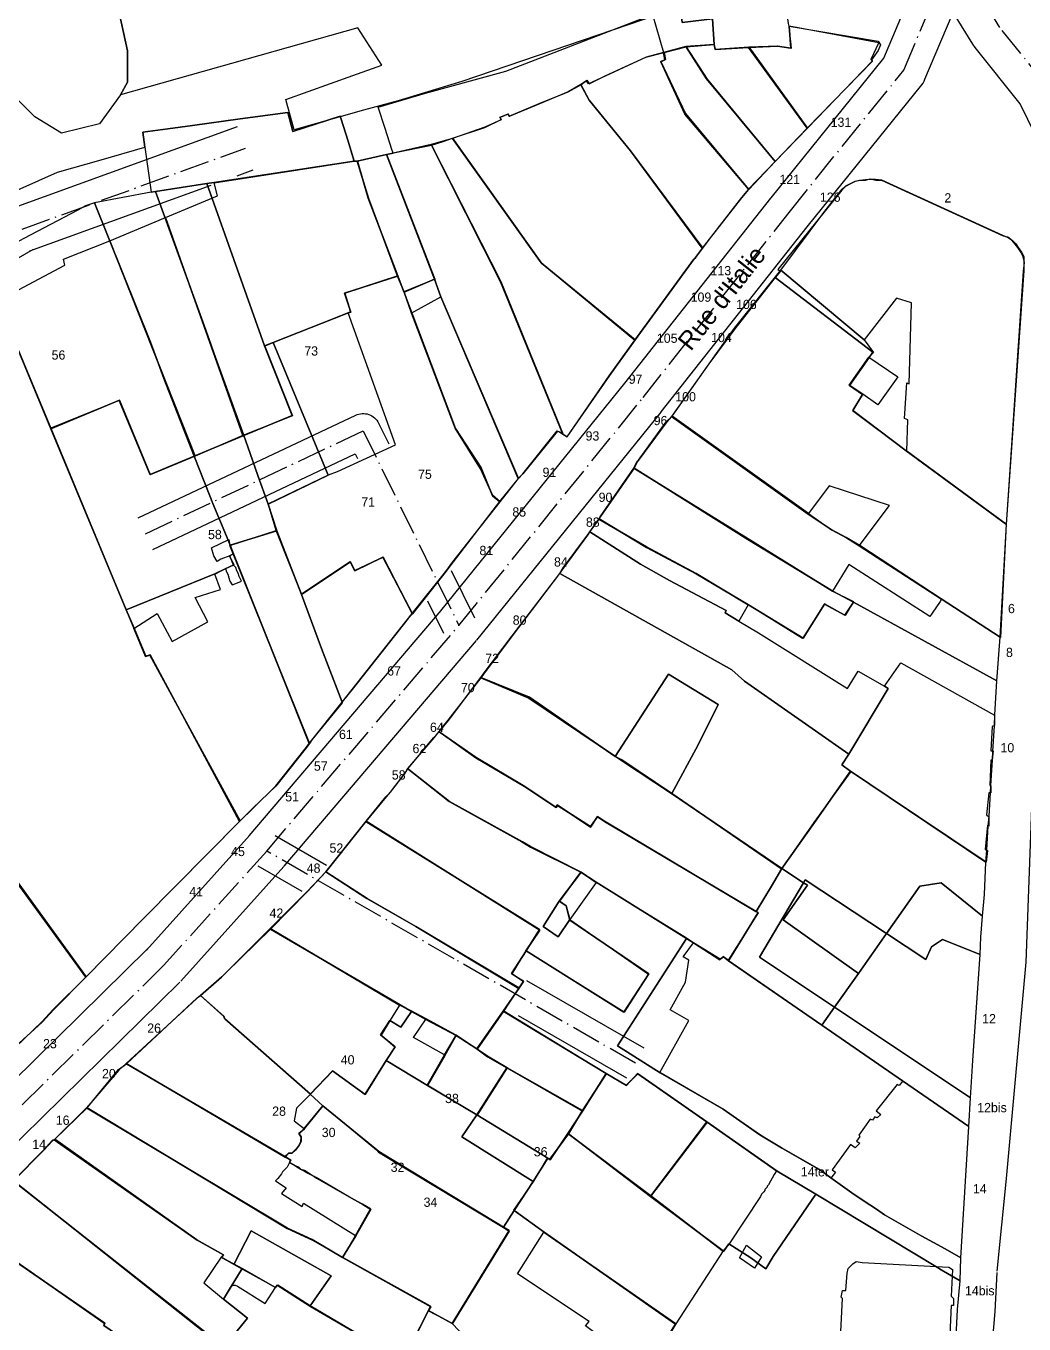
# Model space of a CAD drawing. Header units: metres. Extents: x 1927837 to 1929083, y 4266568 to 4267119.
# Drawn here: x 1928266 to 1928352.3, y 4266908.6 to 4267020.8 of the extents above; entities that cross this region are included whole.
import ezdxf
from ezdxf.enums import TextEntityAlignment as Align

# ---------------------------------------------------------------- set-up
doc = ezdxf.new("R2010")
doc.units = ezdxf.units.M
doc.linetypes.add('DASHDOT', pattern=[3.556, 2.54, -0.508, 0, -0.508])
for name, color, linetype in [('BAT_BATI', 8, 'CONTINUOUS'), ('CAD_LIMITE', 94, 'CONTINUOUS'), ('TXT_ADRESSE', 8, 'CONTINUOUS'), ('TXT_VOIE', 7, 'CONTINUOUS'), ('VOI_AXE', 1, 'DASHDOT'), ('VOI_BORDURE', 7, 'CONTINUOUS')]:
    doc.layers.add(name, color=color, linetype=linetype)

msp = doc.modelspace()

# ---------------------------------------------------------------- linework, layer by layer
at = {"layer": 'BAT_BATI'}
for points in [[(1928261.45, 4267038.16), (1928264.65, 4267039.06), (1928272.26, 4267041.25), (1928272.76, 4267038.65), (1928269.96, 4267037.55), (1928269.65, 4267035.95), (1928272.45, 4267026.74), (1928273.84, 4267022.74), (1928274.74, 4267018.63), (1928274.74, 4267015.93), (1928274.14, 4267014.83), (1928272.33, 4267012.33), (1928269.03, 4267011.53), (1928266.73, 4267012.94), (1928264.23, 4267015.44), (1928259.44, 4267034.46), (1928256.44, 4267034.16), (1928255.74, 4267037.07)], [(1928339.09, 4267017.87), (1928339.19, 4267017.77), (1928333.58, 4267011.97), (1928328.48, 4267018.98), (1928330.99, 4267019.08), (1928332.19, 4267018.88), (1928331.99, 4267020.78), (1928339.69, 4267019.47), (1928339.89, 4267019.17), (1928339.69, 4267018.67)], [(1928321.28, 4267017.89), (1928320.88, 4267017.69), (1928322.97, 4267013.18), (1928328.47, 4267006.67), (1928327.87, 4267005.97), (1928325.06, 4267002.37), (1928324.46, 4267001.57), (1928318.27, 4267009.99), (1928314.67, 4267014.39), (1928313.97, 4267015.7), (1928314.47, 4267016.1), (1928314.67, 4267015.79), (1928316.07, 4267016.49), (1928319.58, 4267018.09), (1928321.18, 4267018.49)], [(1928324.88, 4267016.19), (1928330.78, 4267009.07), (1928328.47, 4267006.67), (1928322.97, 4267013.18), (1928320.88, 4267017.69), (1928321.28, 4267017.89), (1928321.18, 4267018.49), (1928323.08, 4267018.99)], [(1928333.58, 4267011.97), (1928330.78, 4267009.07), (1928324.88, 4267016.19), (1928323.08, 4267018.99), (1928325.48, 4267019.19), (1928325.58, 4267018.79), (1928328.48, 4267018.98)], [(1928310.55, 4267000.29), (1928302.86, 4267011.1), (1928305.66, 4267012), (1928307.06, 4267012.7), (1928306.96, 4267012.9), (1928307.66, 4267013.2), (1928307.76, 4267013), (1928310.36, 4267014.1), (1928312.87, 4267015.1), (1928313.97, 4267015.7), (1928314.67, 4267014.39), (1928318.27, 4267009.99), (1928324.46, 4267001.57), (1928323.86, 4267000.77), (1928323.76, 4267000.67), (1928318.65, 4266993.67)], [(1928310.55, 4267000.29), (1928318.65, 4266993.67), (1928316.45, 4266990.57), (1928312.74, 4266985.27), (1928312.44, 4266985.47), (1928307.05, 4266998.69), (1928301.05, 4267010.5), (1928302.06, 4267010.8), (1928302.86, 4267011.1)], [(1928297.15, 4267009.71), (1928301.34, 4266998.89), (1928298.64, 4266997.8), (1928298.14, 4266999.2), (1928295.55, 4267005.91), (1928294.65, 4267009.11)], [(1928307.05, 4266998.69), (1928312.44, 4266985.47), (1928312.14, 4266985.67), (1928311.94, 4266985.77), (1928308.93, 4266982.07), (1928308.53, 4266981.67), (1928301.84, 4266997.39), (1928301.34, 4266998.89), (1928297.15, 4267009.71), (1928297.75, 4267009.81), (1928301.05, 4267010.5)], [(1928282.54, 4267006.12), (1928282.24, 4267007.22), (1928294.35, 4267009.11), (1928294.65, 4267009.11), (1928295.55, 4267005.91), (1928298.14, 4266999.2), (1928293.54, 4266997.7), (1928294.04, 4266996.1), (1928293.83, 4266996), (1928287.33, 4266993.4), (1928286.63, 4266993.1), (1928289.02, 4266987.1), (1928284.72, 4266985.4), (1928278.03, 4267004.22)], [(1928342.26, 4266986.75), (1928341.96, 4266986.85), (1928342.17, 4266989.95), (1928342.37, 4266989.85), (1928342.57, 4266996.85), (1928341.27, 4266997.26), (1928338.47, 4266993.66), (1928331.27, 4266999.67), (1928335.07, 4267004.77), (1928336.58, 4267006.67), (1928336.88, 4267006.97), (1928337.28, 4267007.17), (1928337.68, 4267007.37), (1928338.08, 4267007.47), (1928338.58, 4267007.47), (1928338.98, 4267007.57), (1928339.48, 4267007.46), (1928339.98, 4267007.46), (1928350.48, 4267002.65), (1928350.89, 4267002.55), (1928351.29, 4267002.25), (1928351.59, 4267001.95), (1928351.79, 4267001.65), (1928352.08, 4267001.25), (1928352.28, 4267000.85), (1928352.28, 4267000.35), (1928352.28, 4266999.65), (1928350.76, 4266977.73), (1928342.16, 4266984.04)], [(1928278.03, 4267004.22), (1928284.72, 4266985.4), (1928280.61, 4266983.6), (1928273.22, 4267002.22)], [(1928269.32, 4267000.12), (1928269.22, 4267000.63), (1928273.22, 4267002.22), (1928280.61, 4266983.6), (1928276.71, 4266982), (1928274.01, 4266988.41), (1928268.1, 4266986.01), (1928263.51, 4266997.03)], [(1928345.15, 4266971.23), (1928338.05, 4266975.84), (1928340.65, 4266979.34), (1928335.45, 4266981.05), (1928333.65, 4266978.65), (1928321.85, 4266987.07), (1928325.06, 4266991.57), (1928327.26, 4266994.67), (1928331.27, 4266999.67), (1928338.47, 4266993.66), (1928339.27, 4266992.55), (1928338.87, 4266992.15), (1928337.16, 4266989.75), (1928338.36, 4266988.95), (1928337.46, 4266987.55), (1928342.16, 4266984.04), (1928350.76, 4266977.73), (1928350.25, 4266967.92)], [(1928298.64, 4266997.8), (1928299.34, 4266995.99), (1928303.13, 4266985.98), (1928305.33, 4266982.58), (1928306.33, 4266980.17), (1928306.93, 4266979.67), (1928302.92, 4266974.47), (1928302.32, 4266973.67), (1928299.41, 4266969.97), (1928296.82, 4266974.88), (1928294.41, 4266973.68), (1928294.01, 4266974.48), (1928289.81, 4266971.68), (1928287.61, 4266977.19), (1928286.91, 4266979.49), (1928292.12, 4266981.99), (1928292.92, 4266982.29), (1928297.93, 4266984.59), (1928293.83, 4266996), (1928294.04, 4266996.1), (1928293.54, 4266997.7), (1928298.14, 4266999.2)], [(1928308.53, 4266981.67), (1928306.93, 4266979.67), (1928306.33, 4266980.17), (1928305.33, 4266982.58), (1928303.13, 4266985.98), (1928299.34, 4266995.99), (1928301.84, 4266997.39)], [(1928268.1, 4266986.01), (1928275.29, 4266968.7), (1928276.29, 4266966.29), (1928276.69, 4266966.39), (1928284.49, 4266952.07), (1928276.17, 4266943.67), (1928271.16, 4266938.58), (1928262.37, 4266950.69), (1928259.36, 4266948.69), (1928257.76, 4266950.4), (1928251.87, 4266959.51), (1928248.06, 4266957.51), (1928247.46, 4266957.31), (1928244.26, 4266962.52), (1928234.07, 4266978.24), (1928236.68, 4266979.64), (1928238.78, 4266980.84), (1928238.88, 4266980.54), (1928243.48, 4266983.24), (1928250.69, 4266987.33), (1928250.59, 4266987.53), (1928256.7, 4266991.03), (1928256, 4266992.33), (1928263.51, 4266997.03)], [(1928341.37, 4266990.45), (1928339.66, 4266988.05), (1928338.36, 4266988.95), (1928337.16, 4266989.75), (1928338.87, 4266992.15)], [(1928328.44, 4266976.45), (1928318.54, 4266982.57), (1928318.84, 4266983.17), (1928318.94, 4266983.27), (1928321.35, 4266986.57), (1928321.85, 4266987.07), (1928333.65, 4266978.65), (1928335.65, 4266977.24), (1928336.95, 4266976.54), (1928338.05, 4266975.84), (1928345.15, 4266971.23), (1928345.05, 4266971.03), (1928344.35, 4266970.03), (1928344.15, 4266969.73), (1928337.15, 4266974.24), (1928335.74, 4266971.94)], [(1928328.44, 4266970.75), (1928323.94, 4266973.45), (1928319.64, 4266975.76), (1928315.53, 4266978.16), (1928315.63, 4266978.36), (1928318.54, 4266982.57), (1928328.44, 4266976.45), (1928335.74, 4266971.94), (1928337.55, 4266971.04), (1928336.84, 4266969.84), (1928335.04, 4266970.84), (1928333.14, 4266967.84)], [(1928326.44, 4266970.05), (1928326.54, 4266970.25), (1928321.63, 4266972.85), (1928319.13, 4266974.26), (1928314.73, 4266977.06), (1928315.53, 4266978.16), (1928319.64, 4266975.76), (1928323.94, 4266973.45), (1928328.44, 4266970.75), (1928327.64, 4266969.35)], [(1928299.01, 4266969.57), (1928294.3, 4266963.57), (1928293.3, 4266962.37), (1928293.3, 4266962.27), (1928290.7, 4266959.07), (1928290.5, 4266958.77), (1928283.61, 4266975.89), (1928287.61, 4266977.19), (1928289.81, 4266971.68), (1928294.01, 4266974.48), (1928294.41, 4266973.68), (1928296.82, 4266974.88), (1928299.41, 4266969.97)], [(1928328.13, 4266964.14), (1928327.03, 4266965.14), (1928312.13, 4266973.46), (1928312.43, 4266973.96), (1928314.53, 4266976.76), (1928314.73, 4266977.06), (1928319.13, 4266974.26), (1928321.63, 4266972.85), (1928326.54, 4266970.25), (1928326.44, 4266970.05), (1928327.64, 4266969.35), (1928329.34, 4266968.34), (1928337.04, 4266963.53), (1928337.94, 4266965.03), (1928340.24, 4266963.73), (1928340.54, 4266963.53), (1928337.13, 4266957.83)], [(1928283.21, 4266973.89), (1928283.31, 4266973.59), (1928283.41, 4266973.39), (1928283.5, 4266973.09), (1928283.6, 4266972.79), (1928283.8, 4266972.49), (1928284.11, 4266972.59), (1928284.61, 4266972.79), (1928284.41, 4266973.19), (1928284.31, 4266973.49), (1928284.21, 4266973.69), (1928284.11, 4266973.99), (1928283.91, 4266974.19), (1928283.61, 4266974.99), (1928282.81, 4266974.69), (1928282.51, 4266974.49), (1928282.21, 4266974.99), (1928282.01, 4266975.69), (1928283.51, 4266976.39), (1928283.61, 4266975.89), (1928290.5, 4266958.77), (1928290.1, 4266958.27), (1928287.59, 4266955.07), (1928285.59, 4266953.17), (1928284.49, 4266952.07), (1928276.69, 4266966.39), (1928276.29, 4266966.29), (1928275.29, 4266968.7), (1928277.3, 4266969.99), (1928278.6, 4266967.59), (1928281.7, 4266969.29), (1928280.6, 4266971.39), (1928282.8, 4266972.09), (1928282.3, 4266973.39)], [(1928321.82, 4266954.44), (1928324.12, 4266958.64), (1928325.83, 4266962.14), (1928321.53, 4266964.75), (1928319.22, 4266961.15), (1928316.92, 4266957.65), (1928309.52, 4266962.76), (1928305.31, 4266964.46), (1928305.51, 4266964.76), (1928308.02, 4266968.06), (1928312.13, 4266973.46), (1928327.03, 4266965.14), (1928328.13, 4266964.14), (1928337.13, 4266957.83), (1928336.53, 4266956.93), (1928337.33, 4266956.33), (1928334.12, 4266951.93), (1928331.32, 4266947.93)], [(1928337.33, 4266956.33), (1928336.53, 4266956.93), (1928337.13, 4266957.83), (1928340.54, 4266963.53), (1928340.24, 4266963.73), (1928341.64, 4266965.73), (1928349.75, 4266961.22), (1928349.74, 4266960.32), (1928349.54, 4266960.22), (1928349.44, 4266958.12), (1928349.64, 4266958.12), (1928349.54, 4266957.32), (1928349.44, 4266957.32), (1928349.34, 4266955.12), (1928349.44, 4266955.11), (1928349.44, 4266954.51), (1928349.24, 4266954.51), (1928349.04, 4266952.61), (1928349.24, 4266952.41), (1928349.24, 4266951.61), (1928349.14, 4266951.71), (1928348.93, 4266949.61), (1928349.13, 4266949.51), (1928349.03, 4266948.51)], [(1928319.22, 4266961.15), (1928321.53, 4266964.75), (1928325.83, 4266962.14), (1928324.12, 4266958.64), (1928321.82, 4266954.44), (1928317.52, 4266957.35), (1928316.92, 4266957.65)], [(1928316.01, 4266952.04), (1928315.41, 4266952.45), (1928314.81, 4266951.54), (1928311.91, 4266953.45), (1928311.81, 4266953.25), (1928309.11, 4266955.05), (1928304.91, 4266957.56), (1928301.71, 4266959.76), (1928302.11, 4266960.26), (1928302.51, 4266960.76), (1928305.31, 4266964.46), (1928309.52, 4266962.76), (1928316.92, 4266957.65), (1928317.52, 4266957.35), (1928321.82, 4266954.44), (1928331.32, 4266947.93), (1928330.42, 4266946.43), (1928329.11, 4266944.23)], [(1928326.31, 4266940.33), (1928326.01, 4266940.13), (1928323.71, 4266941.53), (1928323.11, 4266941.93), (1928315.3, 4266946.74), (1928314, 4266947.64), (1928309.6, 4266949.85), (1928308.9, 4266950.25), (1928302.6, 4266953.76), (1928299, 4266956.56), (1928301.21, 4266959.26), (1928301.71, 4266959.76), (1928304.91, 4266957.56), (1928309.11, 4266955.05), (1928311.81, 4266953.25), (1928311.91, 4266953.45), (1928314.81, 4266951.54), (1928315.41, 4266952.45), (1928316.01, 4266952.04), (1928329.11, 4266944.23), (1928329.31, 4266944.12), (1928326.71, 4266940.02)], [(1928297.1, 4266954.16), (1928297.5, 4266954.56), (1928298.8, 4266956.26), (1928299, 4266956.56), (1928302.6, 4266953.76), (1928308.9, 4266950.25), (1928309.6, 4266949.85), (1928314, 4266947.64), (1928312.1, 4266945.14), (1928310.7, 4266942.94), (1928312, 4266942.04), (1928313, 4266943.54), (1928319.8, 4266938.83), (1928317.7, 4266935.53), (1928309.19, 4266940.84), (1928310.4, 4266942.64), (1928295.39, 4266952.06)], [(1928299.69, 4266942.95), (1928295.49, 4266945.36), (1928291.89, 4266947.66), (1928295.39, 4266952.06), (1928310.4, 4266942.64), (1928309.19, 4266940.84), (1928307.99, 4266938.84), (1928308.99, 4266938.24), (1928308.59, 4266937.64)], [(1928255.76, 4266946.3), (1928257.56, 4266947.5), (1928258.66, 4266948.19), (1928259.36, 4266948.69), (1928262.37, 4266950.69), (1928271.16, 4266938.58), (1928268.36, 4266935.78), (1928267.36, 4266934.68), (1928265.05, 4266932.58), (1928265.25, 4266932.28), (1928264.95, 4266932.08), (1928260.15, 4266938.99), (1928255.36, 4266946)], [(1928290.28, 4266945.96), (1928291.89, 4266947.66), (1928295.49, 4266945.36), (1928299.69, 4266942.95), (1928308.59, 4266937.64), (1928307.29, 4266935.64), (1928304.98, 4266932.34), (1928303.18, 4266933.54), (1928300.58, 4266934.95), (1928299.28, 4266935.65), (1928298.28, 4266936.15), (1928287.08, 4266942.76)], [(1928313, 4266943.54), (1928312.7, 4266944.74), (1928312.1, 4266945.14), (1928314, 4266947.64), (1928315.3, 4266946.74)], [(1928312.1, 4266945.14), (1928312.7, 4266944.74), (1928313, 4266943.54), (1928312, 4266942.04), (1928310.7, 4266942.94)], [(1928283.17, 4266934.96), (1928283.07, 4266935.16), (1928281.07, 4266936.97), (1928282.87, 4266938.57), (1928283.27, 4266938.96), (1928287.08, 4266942.76), (1928298.28, 4266936.15), (1928297.48, 4266934.85), (1928296.68, 4266933.55), (1928297.88, 4266932.55), (1928297.08, 4266931.35), (1928295.27, 4266928.44), (1928292.47, 4266930.45), (1928290.57, 4266928.45)], [(1928334.6, 4266921.9), (1928331.3, 4266923.81), (1928329.5, 4266924.91), (1928326.29, 4266927.12), (1928320.79, 4266930.32), (1928323.3, 4266934.82), (1928321.7, 4266935.73), (1928323, 4266938.13), (1928323.3, 4266940.03), (1928322.8, 4266940.33), (1928323.71, 4266941.53), (1928326.01, 4266940.13), (1928326.31, 4266940.33), (1928326.71, 4266940.02), (1928341.81, 4266929.6), (1928341.51, 4266929.2), (1928341.31, 4266929.3), (1928339.51, 4266927), (1928339.91, 4266926.7), (1928339.6, 4266926.4), (1928339.4, 4266926.5), (1928339.2, 4266926.2), (1928339, 4266926.3), (1928338, 4266924.9), (1928338.1, 4266924.8), (1928337.8, 4266924.4), (1928338.1, 4266924.2), (1928337.7, 4266923.8), (1928337.3, 4266924.1), (1928335.7, 4266921.9), (1928336, 4266921.7), (1928335.6, 4266921.2)], [(1928274.66, 4266931.07), (1928280.77, 4266936.77), (1928281.07, 4266936.97), (1928283.07, 4266935.16), (1928283.17, 4266934.96), (1928290.57, 4266928.45), (1928289.37, 4266927.25), (1928289.17, 4266926.15), (1928290.06, 4266925.45), (1928289.56, 4266925.05), (1928289.76, 4266924.75), (1928289.76, 4266924.35), (1928289.56, 4266923.95), (1928289.26, 4266923.65), (1928288.96, 4266923.35), (1928288.66, 4266923.35), (1928288.36, 4266923.05)], [(1928307.58, 4266930.74), (1928305.88, 4266931.74), (1928304.98, 4266932.34), (1928307.29, 4266935.64), (1928316.19, 4266930.23), (1928314.09, 4266927.03)], [(1928299.48, 4266933.35), (1928300.58, 4266934.95), (1928303.18, 4266933.54), (1928302.18, 4266931.84)], [(1928300.68, 4266929.24), (1928302.18, 4266931.84), (1928303.18, 4266933.54), (1928304.98, 4266932.34), (1928305.88, 4266931.74), (1928307.58, 4266930.74), (1928304.98, 4266926.63)], [(1928290.76, 4266915.84), (1928288.56, 4266916.84), (1928271.25, 4266927.27), (1928271.75, 4266927.87), (1928273.96, 4266930.57), (1928274.66, 4266931.07), (1928288.36, 4266923.05), (1928288.86, 4266922.75), (1928288.76, 4266922.55), (1928288.56, 4266922.15), (1928288.16, 4266921.75), (1928288.06, 4266921.55), (1928287.76, 4266921.15), (1928287.56, 4266920.95), (1928288.46, 4266920.34), (1928288.06, 4266919.85), (1928289.86, 4266918.74), (1928289.96, 4266919.04), (1928294.46, 4266916.24), (1928293.36, 4266914.34)], [(1928304.98, 4266926.63), (1928307.58, 4266930.74), (1928314.09, 4266927.03), (1928312.88, 4266925.03), (1928311.28, 4266922.83), (1928311.08, 4266922.93)], [(1928312.88, 4266925.03), (1928314.09, 4266927.03), (1928316.19, 4266930.23), (1928317.89, 4266929.22), (1928318.89, 4266930.22), (1928324.89, 4266926.02), (1928319.98, 4266919.61)], [(1928282.85, 4266914.35), (1928283.05, 4266914.55), (1928280.75, 4266915.85), (1928268.45, 4266924.57), (1928271.25, 4266927.27), (1928288.56, 4266916.84), (1928290.76, 4266915.84), (1928293.36, 4266914.34), (1928300.96, 4266910.13), (1928300.76, 4266909.73), (1928298.55, 4266905.42), (1928290.55, 4266910.14), (1928292.36, 4266912.74), (1928285.45, 4266916.65), (1928283.95, 4266913.74)], [(1928296.27, 4266923.64), (1928296.47, 4266923.44), (1928297.47, 4266922.84), (1928307.27, 4266916.92), (1928307.77, 4266916.62), (1928302.86, 4266908.62), (1928300.76, 4266909.73), (1928300.96, 4266910.13), (1928293.36, 4266914.34), (1928294.46, 4266916.24), (1928295.76, 4266918.54), (1928295.06, 4266918.94), (1928293.96, 4266919.54), (1928291.06, 4266921.24), (1928290.86, 4266921.34), (1928290.66, 4266921.44), (1928290.36, 4266921.64), (1928290.06, 4266921.85), (1928289.76, 4266921.95), (1928289.56, 4266922.15), (1928289.26, 4266922.25), (1928288.76, 4266922.55), (1928288.86, 4266922.75), (1928288.36, 4266923.05), (1928288.66, 4266923.35), (1928288.96, 4266923.35), (1928289.26, 4266923.65), (1928289.56, 4266923.95), (1928289.76, 4266924.35), (1928289.76, 4266924.75), (1928289.56, 4266925.05), (1928290.06, 4266925.45), (1928291.67, 4266927.45)], [(1928326.28, 4266914.91), (1928319.98, 4266919.61), (1928324.89, 4266926.02), (1928330.89, 4266921.81), (1928330.69, 4266921.51), (1928330.19, 4266920.61), (1928330.09, 4266920.51), (1928330.09, 4266920.41), (1928329.99, 4266920.31), (1928329.89, 4266920.21), (1928329.89, 4266920.11), (1928329.79, 4266920.01), (1928329.69, 4266919.91), (1928329.59, 4266919.81), (1928329.49, 4266919.61), (1928326.78, 4266915.51)], [(1928310.77, 4266916.52), (1928308.17, 4266918.43), (1928309.88, 4266920.93), (1928311.08, 4266922.93), (1928311.28, 4266922.83), (1928312.88, 4266925.03), (1928319.98, 4266919.61), (1928326.28, 4266914.91), (1928322.17, 4266908.6)], [(1928283.95, 4266913.74), (1928285.45, 4266916.65), (1928292.36, 4266912.74), (1928290.55, 4266910.14), (1928287.75, 4266911.94), (1928287.55, 4266911.74)], [(1928322.17, 4266908.6), (1928321.57, 4266907.6), (1928321.67, 4266907.4), (1928319.97, 4266904.9), (1928319.77, 4266905.1), (1928319.47, 4266904.6), (1928314.37, 4266908.41), (1928314.67, 4266908.81), (1928308.47, 4266912.92), (1928310.77, 4266916.52)], [(1928328.98, 4266913.4), (1928327.68, 4266914.3), (1928328.29, 4266915.4), (1928329.59, 4266914.4)]]:
    msp.add_lwpolyline(points, close=True, dxfattribs=at)
for points in [[(1928320.68, 4267021.79), (1928303.66, 4267016), (1928298.15, 4267014.31), (1928295.15, 4267013.51), (1928289.15, 4267011.82), (1928288.45, 4267014.42), (1928294.25, 4267016.51), (1928296.76, 4267017.41), (1928294.66, 4267020.62), (1928274.14, 4267014.83), (1928274.74, 4267015.93), (1928274.74, 4267018.63), (1928273.84, 4267022.74)], [(1928282.64, 4266906.94), (1928264.84, 4266920.97), (1928267.45, 4266923.57), (1928268.25, 4266924.47), (1928268.45, 4266924.57), (1928280.75, 4266915.85), (1928283.05, 4266914.55), (1928282.85, 4266914.35), (1928281.35, 4266912.15), (1928283.05, 4266910.74), (1928283.65, 4266911.74), (1928283.85, 4266911.94), (1928284.05, 4266911.94), (1928284.25, 4266911.84), (1928286.65, 4266910.34), (1928287.55, 4266911.74), (1928287.75, 4266911.94), (1928290.55, 4266910.14), (1928298.55, 4266905.42)], [(1928272.74, 4266908.45), (1928272.74, 4266908.65), (1928260.93, 4266916.87), (1928261.54, 4266917.57), (1928264.24, 4266920.27), (1928264.84, 4266920.97), (1928282.64, 4266906.94)], [(1928261.02, 4266904.36), (1928257.03, 4266912.67), (1928257.43, 4266913.07), (1928259.23, 4266915.07), (1928260.83, 4266916.77), (1928260.93, 4266916.87), (1928272.74, 4266908.65), (1928272.74, 4266908.45)], [(1928336.08, 4266900.49), (1928336.59, 4266910.79), (1928336.49, 4266910.89), (1928336.59, 4266911.49), (1928336.89, 4266911.49), (1928336.99, 4266912.99), (1928337.09, 4266913.39), (1928337.29, 4266913.59), (1928337.49, 4266913.79), (1928337.79, 4266913.99), (1928338.29, 4266913.89), (1928345.8, 4266913.49), (1928346.1, 4266913.29), (1928345.99, 4266910.98), (1928346.2, 4266910.78), (1928346.19, 4266910.18), (1928345.99, 4266910.18), (1928345.79, 4266905.78)]]:
    msp.add_lwpolyline(points, dxfattribs=at)
at = {"layer": 'CAD_LIMITE'}
for points in [[(1928256.99, 4267026.21), (1928261.35, 4267014.86), (1928263.84, 4267006), (1928268.7, 4267008.14), (1928272.46, 4267009.22), (1928276.24, 4267010.3), (1928276.07, 4267011.62), (1928278.23, 4267011.91), (1928280.38, 4267012.19), (1928284.49, 4267012.75), (1928288.6, 4267013.32), (1928289.05, 4267011.68), (1928293.13, 4267012.98), (1928293.24, 4267012.72), (1928293.8, 4267010.92), (1928294.36, 4267009.1), (1928294.61, 4267009.1), (1928297.16, 4267009.69), (1928297.72, 4267009.79)], [(1928321.11, 4267018.51), (1928323.05, 4267019.01), (1928325.5, 4267019.2), (1928325.36, 4267021.4), (1928322.73, 4267021.1), (1928322.26, 4267025.17), (1928319.67, 4267024.68), (1928320.16, 4267021.77), (1928321.11, 4267018.51)], [(1928325.5, 4267019.2), (1928325.58, 4267018.77), (1928328.47, 4267018.93), (1928330.98, 4267019.04), (1928332.14, 4267018.86), (1928331.98, 4267020.77), (1928331.93, 4267020.99), (1928331.87, 4267021.41), (1928331.3, 4267025.92), (1928323.5, 4267025.38), (1928322.26, 4267025.17), (1928322.73, 4267021.1), (1928325.36, 4267021.4), (1928325.5, 4267019.2)], [(1928297.72, 4267009.79), (1928297.6, 4267010.12), (1928297.02, 4267011.94), (1928296.44, 4267013.78), (1928300.53, 4267014.97), (1928307.46, 4267016.89), (1928320.16, 4267021.77)], [(1928328.47, 4267018.93), (1928333.53, 4267011.97), (1928339.18, 4267017.76), (1928339.07, 4267017.91), (1928339.75, 4267019.34), (1928331.98, 4267020.77), (1928332.14, 4267018.86), (1928330.98, 4267019.04), (1928328.47, 4267018.93)], [(1928324.51, 4267001.57), (1928325.1, 4267002.37), (1928327.88, 4267005.93), (1928328.49, 4267006.66), (1928323, 4267013.22), (1928320.88, 4267017.72), (1928321.22, 4267017.86), (1928321.11, 4267018.51), (1928319.61, 4267018.08), (1928316.06, 4267016.46), (1928314.63, 4267015.79), (1928314.46, 4267016.06), (1928313.97, 4267015.73), (1928314.69, 4267014.38), (1928318.26, 4267009.99), (1928324.51, 4267001.57)], [(1928328.49, 4267006.66), (1928330.77, 4267009.08), (1928324.84, 4267016.21), (1928323.05, 4267019.01), (1928321.11, 4267018.51), (1928321.22, 4267017.86), (1928320.88, 4267017.72), (1928323, 4267013.22), (1928328.49, 4267006.66)], [(1928330.77, 4267009.08), (1928333.53, 4267011.97), (1928328.47, 4267018.93), (1928325.58, 4267018.77), (1928325.5, 4267019.2), (1928323.05, 4267019.01), (1928324.84, 4267016.21), (1928330.77, 4267009.08)], [(1928318.62, 4266993.62), (1928323.74, 4267000.63), (1928323.9, 4267000.79), (1928324.51, 4267001.57), (1928318.26, 4267009.99), (1928314.69, 4267014.38), (1928313.97, 4267015.73), (1928312.86, 4267015.1), (1928310.33, 4267014.04), (1928307.77, 4267012.96), (1928307.67, 4267013.16), (1928306.98, 4267012.87), (1928307.08, 4267012.68), (1928305.65, 4267012.03), (1928302.86, 4267011.07), (1928310.54, 4267000.31), (1928318.62, 4266993.62)], [(1928277.17, 4267006.48), (1928281.62, 4267007.16), (1928282.23, 4267007.25), (1928294.36, 4267009.1), (1928293.8, 4267010.92), (1928293.24, 4267012.72), (1928293.13, 4267012.98), (1928289.05, 4267011.68), (1928288.6, 4267013.32), (1928284.49, 4267012.75), (1928280.38, 4267012.19), (1928278.23, 4267011.91), (1928276.07, 4267011.62), (1928276.24, 4267010.3), (1928276.78, 4267006.43), (1928277.17, 4267006.48)], [(1928312.41, 4266985.49), (1928312.78, 4266985.26), (1928316.41, 4266990.54), (1928318.62, 4266993.62), (1928310.54, 4267000.31), (1928302.86, 4267011.07), (1928302.01, 4267010.82), (1928301.02, 4267010.53), (1928307.02, 4266998.66), (1928312.41, 4266985.49)], [(1928298.11, 4266999.15), (1928298.67, 4266997.77), (1928301.31, 4266998.89), (1928297.16, 4267009.69), (1928294.61, 4267009.1), (1928295.59, 4267005.9), (1928298.11, 4266999.15)], [(1928301.31, 4266998.89), (1928301.86, 4266997.38), (1928308.56, 4266981.68), (1928308.93, 4266982.08), (1928311.9, 4266985.8), (1928312.13, 4266985.69), (1928312.41, 4266985.49), (1928307.02, 4266998.66), (1928301.02, 4267010.53), (1928297.72, 4267009.79), (1928297.16, 4267009.69), (1928301.31, 4266998.89)], [(1928298.11, 4266999.15), (1928295.59, 4267005.9), (1928294.61, 4267009.1), (1928294.36, 4267009.1), (1928282.23, 4267007.25), (1928281.62, 4267007.16), (1928286.61, 4266993.14), (1928287.34, 4266993.42), (1928293.78, 4266995.95), (1928294.05, 4266996.06), (1928293.53, 4266997.68), (1928298.11, 4266999.15)], [(1928330.77, 4266999.06), (1928339.23, 4266992.6), (1928338.89, 4266992.14), (1928337.19, 4266989.71), (1928338.32, 4266988.93), (1928337.48, 4266987.56), (1928342.11, 4266984.05), (1928350.78, 4266977.69), (1928352.25, 4266999.59), (1928352.34, 4267000.34), (1928352.23, 4267000.83), (1928352.06, 4267001.21), (1928351.77, 4267001.63), (1928351.54, 4267001.94), (1928351.27, 4267002.25), (1928350.88, 4267002.51), (1928350.46, 4267002.69), (1928339.99, 4267007.47), (1928339.45, 4267007.51), (1928338.98, 4267007.51), (1928338.58, 4267007.5), (1928338.11, 4267007.43), (1928337.69, 4267007.34), (1928337.24, 4267007.11), (1928336.85, 4267006.92), (1928336.53, 4267006.61), (1928335.09, 4267004.8), (1928330.99, 4266999.75), (1928331.23, 4266999.6), (1928330.77, 4266999.06)], [(1928284.8, 4266985.39), (1928282.37, 4266992.13), (1928281.81, 4266993.69), (1928281.27, 4266995.22), (1928277.17, 4267006.48), (1928276.78, 4267006.43), (1928271.9, 4267005.49), (1928276.72, 4266993.46), (1928277.3, 4266991.89), (1928277.89, 4266990.31), (1928280.51, 4266983.6), (1928284.8, 4266985.39)], [(1928284.8, 4266985.39), (1928288.99, 4266987.13), (1928286.61, 4266993.14), (1928281.62, 4267007.16), (1928277.17, 4267006.48), (1928281.27, 4266995.22), (1928281.81, 4266993.69), (1928282.37, 4266992.13), (1928284.8, 4266985.39)], [(1928262.06, 4267000.45), (1928263.51, 4266997.03), (1928268.12, 4266985.97), (1928274.04, 4266988.43), (1928276.71, 4266982.03), (1928280.51, 4266983.6), (1928277.89, 4266990.31), (1928277.3, 4266991.89), (1928276.72, 4266993.46), (1928271.9, 4267005.49), (1928271.11, 4267005.24), (1928270.44, 4267004.87), (1928266.33, 4267002.71), (1928262.06, 4267000.45)], [(1928287.65, 4266977.15), (1928289.8, 4266971.65), (1928294.04, 4266974.48), (1928294.41, 4266973.72), (1928296.85, 4266974.88), (1928299.38, 4266970.01), (1928302.27, 4266973.62), (1928302.9, 4266974.46), (1928306.97, 4266979.65), (1928306.31, 4266980.22), (1928305.28, 4266982.52), (1928303.09, 4266986.02), (1928299.3, 4266995.97), (1928298.67, 4266997.77), (1928298.11, 4266999.15), (1928293.53, 4266997.68), (1928294.05, 4266996.06), (1928293.78, 4266995.95), (1928287.34, 4266993.42), (1928292.11, 4266981.96), (1928286.9, 4266979.45), (1928287.65, 4266977.15)], [(1928306.97, 4266979.65), (1928308.56, 4266981.68), (1928301.86, 4266997.38), (1928301.31, 4266998.89), (1928298.67, 4266997.77), (1928299.3, 4266995.97), (1928303.09, 4266986.02), (1928305.28, 4266982.52), (1928306.31, 4266980.22), (1928306.97, 4266979.65)], [(1928330.77, 4266999.06), (1928327.28, 4266994.62), (1928325.02, 4266991.57), (1928321.81, 4266987.03), (1928333.62, 4266978.6), (1928335.61, 4266977.25), (1928336.92, 4266976.56), (1928338.09, 4266975.87), (1928345.14, 4266971.26), (1928350.22, 4266967.95), (1928350.78, 4266977.69), (1928342.11, 4266984.05), (1928337.48, 4266987.56), (1928338.32, 4266988.93), (1928337.19, 4266989.71), (1928338.89, 4266992.14), (1928339.23, 4266992.6), (1928330.77, 4266999.06)], [(1928262.32, 4266950.65), (1928271.13, 4266938.57), (1928276.12, 4266943.63), (1928284.44, 4266952.03), (1928276.7, 4266966.43), (1928276.33, 4266966.32), (1928275.32, 4266968.72), (1928274.64, 4266970.32), (1928268.12, 4266985.97), (1928263.51, 4266997.03)], [(1928287.34, 4266993.42), (1928286.61, 4266993.14), (1928288.99, 4266987.13), (1928284.8, 4266985.39), (1928285.15, 4266984.41), (1928286.02, 4266981.93), (1928286.9, 4266979.45), (1928292.11, 4266981.96), (1928287.34, 4266993.42)], [(1928274.64, 4266970.32), (1928282.29, 4266973.43), (1928283.18, 4266973.87), (1928283.94, 4266974.22), (1928283.56, 4266975), (1928283.91, 4266975.17), (1928283.63, 4266975.9), (1928283.45, 4266976.35), (1928282.79, 4266977.92), (1928282.13, 4266979.51), (1928281.86, 4266980.18), (1928280.51, 4266983.6), (1928276.71, 4266982.03), (1928274.04, 4266988.43), (1928268.12, 4266985.97), (1928274.64, 4266970.32)], [(1928321.81, 4266987.03), (1928321.39, 4266986.57), (1928318.94, 4266983.25), (1928318.85, 4266983.13), (1928318.56, 4266982.56), (1928328.42, 4266976.4), (1928335.77, 4266971.94), (1928337.55, 4266970.99), (1928349.96, 4266964.18), (1928350.22, 4266967.95), (1928345.14, 4266971.26), (1928338.09, 4266975.87), (1928336.92, 4266976.56), (1928335.61, 4266977.25), (1928333.62, 4266978.6), (1928321.81, 4266987.03)], [(1928287.65, 4266977.15), (1928286.9, 4266979.45), (1928286.02, 4266981.93), (1928285.15, 4266984.41), (1928284.8, 4266985.39), (1928280.51, 4266983.6), (1928281.86, 4266980.18), (1928282.13, 4266979.51), (1928282.79, 4266977.92), (1928283.45, 4266976.35), (1928283.63, 4266975.9), (1928287.65, 4266977.15)], [(1928337.55, 4266970.99), (1928335.77, 4266971.94), (1928328.42, 4266976.4), (1928318.56, 4266982.56), (1928315.66, 4266978.4), (1928315.56, 4266978.19), (1928319.63, 4266975.71), (1928323.95, 4266973.43), (1928328.47, 4266970.74), (1928333.18, 4266967.88), (1928335.05, 4266970.81), (1928336.8, 4266969.85), (1928337.55, 4266970.99)], [(1928337.55, 4266970.99), (1928336.8, 4266969.85), (1928335.05, 4266970.81), (1928333.18, 4266967.88), (1928328.47, 4266970.74), (1928323.95, 4266973.43), (1928319.63, 4266975.71), (1928315.56, 4266978.19), (1928314.74, 4266977.09), (1928314.53, 4266976.77), (1928312.45, 4266973.96), (1928312.11, 4266973.45), (1928308.03, 4266968.06), (1928305.54, 4266964.77), (1928305.3, 4266964.43), (1928309.47, 4266962.69), (1928316.95, 4266957.65), (1928317.47, 4266957.3), (1928321.8, 4266954.45), (1928331.36, 4266947.97), (1928334.17, 4266951.92), (1928337.29, 4266956.36), (1928349, 4266948.51), (1928349.09, 4266949.55), (1928349.21, 4266951.61), (1928349.27, 4266952.47), (1928349.39, 4266954.49), (1928349.42, 4266955.13), (1928349.57, 4266957.33), (1928349.59, 4266958.09), (1928349.74, 4266960.29), (1928349.76, 4266961.25), (1928349.96, 4266964.18), (1928337.55, 4266970.99)], [(1928287.65, 4266977.15), (1928283.63, 4266975.9), (1928283.91, 4266975.17), (1928290.46, 4266958.76), (1928293.3, 4266962.33), (1928291.53, 4266966.98), (1928289.8, 4266971.65), (1928287.65, 4266977.15)], [(1928284.44, 4266952.03), (1928285.62, 4266953.17), (1928287.57, 4266955.11), (1928290.1, 4266958.3), (1928290.46, 4266958.76), (1928283.91, 4266975.17), (1928283.56, 4266975), (1928283.94, 4266974.22), (1928283.18, 4266973.87), (1928282.29, 4266973.43), (1928274.64, 4266970.32), (1928275.32, 4266968.72), (1928276.33, 4266966.32), (1928276.7, 4266966.43), (1928284.44, 4266952.03)], [(1928293.3, 4266962.33), (1928299.38, 4266970.01), (1928296.85, 4266974.88), (1928294.41, 4266973.72), (1928294.04, 4266974.48), (1928289.8, 4266971.65), (1928291.53, 4266966.98), (1928293.3, 4266962.33)], [(1928331.36, 4266947.97), (1928321.8, 4266954.45), (1928317.47, 4266957.3), (1928316.95, 4266957.65), (1928309.47, 4266962.69), (1928305.3, 4266964.43), (1928302.45, 4266960.79), (1928302.07, 4266960.31), (1928301.68, 4266959.8), (1928304.87, 4266957.53), (1928309.1, 4266955.05), (1928311.83, 4266953.22), (1928311.95, 4266953.41), (1928314.79, 4266951.59), (1928315.39, 4266952.42), (1928316, 4266952.03), (1928329.13, 4266944.25), (1928330.44, 4266946.44), (1928331.36, 4266947.97)], [(1928323.1, 4266941.92), (1928323.7, 4266941.53), (1928325.99, 4266940.07), (1928326.26, 4266940.34), (1928326.74, 4266939.97), (1928329.31, 4266944.16), (1928329.13, 4266944.25), (1928316, 4266952.03), (1928315.39, 4266952.42), (1928314.79, 4266951.59), (1928311.95, 4266953.41), (1928311.83, 4266953.22), (1928309.1, 4266955.05), (1928304.87, 4266957.53), (1928301.68, 4266959.8), (1928301.25, 4266959.26), (1928298.97, 4266956.59), (1928302.57, 4266953.76), (1928308.86, 4266950.25), (1928309.62, 4266949.81), (1928313.96, 4266947.64), (1928315.29, 4266946.78), (1928323.1, 4266941.92)], [(1928313.96, 4266947.64), (1928309.62, 4266949.81), (1928308.86, 4266950.25), (1928302.57, 4266953.76), (1928298.97, 4266956.59), (1928298.77, 4266956.22), (1928297.46, 4266954.56), (1928297.11, 4266954.15), (1928295.37, 4266952.01), (1928310.39, 4266942.68), (1928309.23, 4266940.83), (1928317.67, 4266935.54), (1928319.84, 4266938.86), (1928313.02, 4266943.49), (1928312.7, 4266944.73), (1928312.11, 4266945.13), (1928313.96, 4266947.64)], [(1928331.36, 4266947.97), (1928333.21, 4266946.71), (1928333.36, 4266946.99), (1928340.4, 4266942.33), (1928343.29, 4266946.42), (1928345.12, 4266946.71), (1928348.71, 4266943.84), (1928348.88, 4266945.7), (1928349, 4266948.51), (1928337.29, 4266956.36), (1928334.17, 4266951.92), (1928331.36, 4266947.97)], [(1928309.23, 4266940.83), (1928310.39, 4266942.68), (1928295.37, 4266952.01), (1928291.89, 4266947.68), (1928295.46, 4266945.36), (1928299.68, 4266942.93), (1928308.59, 4266937.58), (1928309.01, 4266938.19), (1928307.95, 4266938.87), (1928309.23, 4266940.83)], [(1928259.36, 4266948.65), (1928258.64, 4266948.16), (1928257.57, 4266947.43), (1928255.79, 4266946.27), (1928255.33, 4266945.95), (1928260.14, 4266938.98), (1928264.91, 4266932.01), (1928265.21, 4266932.24), (1928265.07, 4266932.52), (1928267.33, 4266934.7), (1928268.31, 4266935.76), (1928271.13, 4266938.57), (1928262.32, 4266950.65), (1928259.36, 4266948.65)], [(1928326.74, 4266939.97), (1928334.81, 4266934.42), (1928335.9, 4266935.96), (1928329.41, 4266940.29), (1928333.21, 4266946.71), (1928331.36, 4266947.97), (1928330.44, 4266946.44), (1928329.13, 4266944.25), (1928329.31, 4266944.16), (1928326.74, 4266939.97)], [(1928308.59, 4266937.58), (1928299.68, 4266942.93), (1928295.46, 4266945.36), (1928291.89, 4266947.68), (1928290.29, 4266945.95), (1928287.12, 4266942.71), (1928298.33, 4266936.18), (1928299.3, 4266935.61), (1928300.56, 4266934.91), (1928303.17, 4266933.53), (1928304.96, 4266932.37), (1928307.23, 4266935.62), (1928308.59, 4266937.58)], [(1928334.28, 4266919.8), (1928344.81, 4266913.46), (1928345.12, 4266913.26), (1928346.76, 4266912.32), (1928346.82, 4266914.29), (1928345.48, 4266915.08), (1928343.46, 4266916.18), (1928340.23, 4266918.02), (1928339.54, 4266918.51), (1928338.39, 4266919.25), (1928337.4, 4266919.92), (1928335.6, 4266921.22), (1928334.62, 4266921.94), (1928331.32, 4266923.81), (1928329.45, 4266924.94), (1928326.27, 4266927.16), (1928320.82, 4266930.3), (1928317.12, 4266932.63), (1928323.1, 4266941.92), (1928315.29, 4266946.78), (1928313.96, 4266947.64), (1928312.11, 4266945.13), (1928312.7, 4266944.73), (1928313.02, 4266943.49), (1928319.84, 4266938.86), (1928317.67, 4266935.54), (1928309.23, 4266940.83), (1928307.95, 4266938.87), (1928309.01, 4266938.19), (1928308.59, 4266937.58), (1928307.23, 4266935.62), (1928316.16, 4266930.23), (1928317.92, 4266929.2), (1928318.87, 4266930.25), (1928324.86, 4266926.05), (1928330.93, 4266921.8), (1928334.28, 4266919.8)], [(1928333.21, 4266946.71), (1928329.41, 4266940.29), (1928335.9, 4266935.96), (1928337.97, 4266938.89), (1928331.46, 4266943.51), (1928333.56, 4266946.52), (1928333.21, 4266946.71)], [(1928340.4, 4266942.33), (1928333.36, 4266946.99), (1928333.21, 4266946.71), (1928333.56, 4266946.52), (1928331.46, 4266943.51), (1928337.97, 4266938.89), (1928340.4, 4266942.33)], [(1928340.4, 4266942.33), (1928343.8, 4266940.09), (1928344.3, 4266941.19), (1928345.24, 4266941.81), (1928348.51, 4266940.53), (1928348.57, 4266942.03), (1928348.71, 4266943.84), (1928345.12, 4266946.71), (1928343.29, 4266946.42), (1928340.4, 4266942.33)], [(1928287.12, 4266942.71), (1928283.27, 4266938.96), (1928282.9, 4266938.6), (1928281.06, 4266936.97), (1928283.08, 4266935.2), (1928283.14, 4266934.99), (1928290.56, 4266928.44), (1928292.49, 4266930.47), (1928295.31, 4266928.43), (1928297.11, 4266931.35), (1928297.89, 4266932.54), (1928296.64, 4266933.58), (1928297.43, 4266934.81), (1928298.4, 4266934.25), (1928299.3, 4266935.61), (1928298.33, 4266936.18), (1928287.12, 4266942.71)], [(1928340.4, 4266942.33), (1928337.97, 4266938.89), (1928335.9, 4266935.96), (1928347.67, 4266928.13), (1928347.88, 4266931.35), (1928348.51, 4266940.53), (1928345.24, 4266941.81), (1928344.3, 4266941.19), (1928343.8, 4266940.09), (1928340.4, 4266942.33)], [(1928346.82, 4266914.29), (1928347.53, 4266925.66), (1928341.79, 4266929.61), (1928334.81, 4266934.42), (1928326.74, 4266939.97), (1928326.26, 4266940.34), (1928325.99, 4266940.07), (1928323.7, 4266941.53), (1928323.1, 4266941.92), (1928317.12, 4266932.63), (1928320.82, 4266930.3), (1928326.27, 4266927.16), (1928329.45, 4266924.94), (1928331.32, 4266923.81), (1928334.62, 4266921.94), (1928335.6, 4266921.22), (1928337.4, 4266919.92), (1928338.39, 4266919.25), (1928339.54, 4266918.51), (1928340.23, 4266918.02), (1928343.46, 4266916.18), (1928345.48, 4266915.08), (1928346.82, 4266914.29)], [(1928291.65, 4266927.45), (1928290.56, 4266928.44), (1928283.14, 4266934.99), (1928283.08, 4266935.2), (1928281.06, 4266936.97), (1928280.74, 4266936.72), (1928274.62, 4266931.09), (1928288.39, 4266923.01), (1928288.68, 4266923.31), (1928289, 4266923.34), (1928289.28, 4266923.61), (1928289.53, 4266923.96), (1928289.75, 4266924.36), (1928289.76, 4266924.73), (1928289.6, 4266925.03), (1928290.02, 4266925.48), (1928291.65, 4266927.45)], [(1928299.3, 4266935.61), (1928298.4, 4266934.25), (1928297.43, 4266934.81), (1928296.64, 4266933.58), (1928297.89, 4266932.54), (1928297.11, 4266931.35), (1928300.71, 4266929.2), (1928302.19, 4266931.79), (1928303.17, 4266933.53), (1928300.56, 4266934.91), (1928299.3, 4266935.61)], [(1928307.23, 4266935.62), (1928304.96, 4266932.37), (1928305.9, 4266931.69), (1928307.55, 4266930.73), (1928314.11, 4266926.99), (1928316.16, 4266930.23), (1928307.23, 4266935.62)], [(1928334.81, 4266934.42), (1928341.79, 4266929.61), (1928347.53, 4266925.66), (1928347.67, 4266928.13), (1928335.9, 4266935.96), (1928334.81, 4266934.42)], [(1928303.17, 4266933.53), (1928302.19, 4266931.79), (1928300.71, 4266929.2), (1928304.96, 4266926.67), (1928307.55, 4266930.73), (1928305.9, 4266931.69), (1928304.96, 4266932.37), (1928303.17, 4266933.53)], [(1928288.39, 4266923.01), (1928274.62, 4266931.09), (1928274, 4266930.53), (1928271.75, 4266927.9), (1928271.21, 4266927.27), (1928288.58, 4266916.88), (1928290.72, 4266915.88), (1928293.35, 4266914.32), (1928294.49, 4266916.21), (1928295.78, 4266918.49), (1928295.11, 4266918.91), (1928293.93, 4266919.58), (1928291.09, 4266921.19), (1928290.88, 4266921.32), (1928290.62, 4266921.48), (1928290.33, 4266921.63), (1928290.05, 4266921.79), (1928289.72, 4266921.98), (1928289.54, 4266922.08), (1928289.3, 4266922.22), (1928288.79, 4266922.52), (1928288.83, 4266922.78), (1928288.39, 4266923.01)], [(1928307.27, 4266916.94), (1928308.2, 4266918.39), (1928309.83, 4266920.91), (1928303.66, 4266924.77), (1928304.96, 4266926.67), (1928300.71, 4266929.2), (1928297.11, 4266931.35), (1928295.31, 4266928.43), (1928292.49, 4266930.47), (1928290.56, 4266928.44), (1928291.65, 4266927.45), (1928296.3, 4266923.65), (1928296.48, 4266923.48), (1928297.51, 4266922.86), (1928307.27, 4266916.94)], [(1928312.84, 4266925.05), (1928314.11, 4266926.99), (1928307.55, 4266930.73), (1928304.96, 4266926.67), (1928311.1, 4266922.92), (1928311.32, 4266922.78), (1928312.84, 4266925.05)], [(1928316.16, 4266930.23), (1928314.11, 4266926.99), (1928312.84, 4266925.05), (1928320.02, 4266919.66), (1928324.86, 4266926.05), (1928318.87, 4266930.25), (1928317.92, 4266929.2), (1928316.16, 4266930.23)], [(1928293.35, 4266914.32), (1928290.72, 4266915.88), (1928288.58, 4266916.88), (1928271.21, 4266927.27), (1928268.41, 4266924.51), (1928280.76, 4266915.82), (1928283.04, 4266914.56), (1928282.89, 4266914.34), (1928283.92, 4266913.78), (1928284.66, 4266913.37), (1928287.54, 4266911.73), (1928287.7, 4266911.93), (1928290.57, 4266910.1), (1928298.59, 4266905.44), (1928300.79, 4266909.74), (1928300.97, 4266910.07), (1928293.35, 4266914.32)], [(1928302.84, 4266908.62), (1928307.75, 4266916.67), (1928307.27, 4266916.94), (1928297.51, 4266922.86), (1928296.48, 4266923.48), (1928296.3, 4266923.65), (1928291.65, 4266927.45), (1928290.02, 4266925.48), (1928289.6, 4266925.03), (1928289.76, 4266924.73), (1928289.75, 4266924.36), (1928289.53, 4266923.96), (1928289.28, 4266923.61), (1928289, 4266923.34), (1928288.68, 4266923.31), (1928288.39, 4266923.01), (1928288.83, 4266922.78), (1928288.79, 4266922.52), (1928289.3, 4266922.22), (1928289.54, 4266922.08), (1928289.72, 4266921.98), (1928290.05, 4266921.79), (1928290.33, 4266921.63), (1928290.62, 4266921.48), (1928290.88, 4266921.32), (1928291.09, 4266921.19), (1928293.93, 4266919.58), (1928295.11, 4266918.91), (1928295.78, 4266918.49), (1928294.49, 4266916.21), (1928293.35, 4266914.32), (1928300.97, 4266910.07), (1928300.79, 4266909.74), (1928302.84, 4266908.62)], [(1928311.1, 4266922.92), (1928304.96, 4266926.67), (1928303.66, 4266924.77), (1928309.83, 4266920.91), (1928311.1, 4266922.92)], [(1928334.28, 4266919.8), (1928330.93, 4266921.8), (1928324.86, 4266926.05), (1928320.02, 4266919.66), (1928326.3, 4266914.86), (1928326.76, 4266915.51), (1928328.68, 4266914.29), (1928329.96, 4266913.36), (1928330.61, 4266914.41), (1928334.28, 4266919.8)], [(1928268.41, 4266924.51), (1928268.27, 4266924.43), (1928267.48, 4266923.58), (1928264.87, 4266920.95), (1928282.61, 4266906.91), (1928283.08, 4266906.58), (1928285.13, 4266909.1), (1928283.06, 4266910.73), (1928283.62, 4266911.69), (1928284.66, 4266913.37), (1928283.92, 4266913.78), (1928282.89, 4266914.34), (1928283.04, 4266914.56), (1928280.76, 4266915.82), (1928268.41, 4266924.51)], [(1928334.28, 4266919.8), (1928330.61, 4266914.41), (1928329.96, 4266913.36), (1928328.68, 4266914.29), (1928326.76, 4266915.51), (1928326.3, 4266914.86), (1928320.02, 4266919.66), (1928312.84, 4266925.05), (1928311.32, 4266922.78), (1928311.1, 4266922.92), (1928309.83, 4266920.91), (1928308.2, 4266918.39), (1928310.78, 4266916.53), (1928322.16, 4266908.57)], [(1928260.94, 4266916.81), (1928272.77, 4266908.65), (1928272.71, 4266908.44), (1928280.01, 4266903.43), (1928280.14, 4266903.63), (1928280.8, 4266904.5), (1928282.61, 4266906.91), (1928264.87, 4266920.95), (1928264.22, 4266920.25), (1928261.49, 4266917.53), (1928260.94, 4266916.81)], [(1928346.38, 4266906.34), (1928346.55, 4266909.85), (1928346.76, 4266912.32), (1928345.12, 4266913.26), (1928344.81, 4266913.46), (1928334.28, 4266919.8)], [(1928302.84, 4266908.62), (1928304.49, 4266906.88), (1928311.24, 4266895.69), (1928316.22, 4266901.1), (1928319.47, 4266904.66), (1928319.8, 4266905.07), (1928319.95, 4266904.91), (1928321.66, 4266907.41), (1928321.52, 4266907.57), (1928322.16, 4266908.57), (1928310.78, 4266916.53), (1928308.2, 4266918.39), (1928307.27, 4266916.94), (1928307.75, 4266916.67), (1928302.84, 4266908.62)], [(1928260.94, 4266916.81), (1928260.82, 4266916.72), (1928259.26, 4266915.04), (1928257.4, 4266913.03), (1928257.07, 4266912.64), (1928261.03, 4266904.36), (1928265.87, 4266907.33), (1928271.39, 4266900.35), (1928271.61, 4266900.56), (1928273.17, 4266898.62), (1928274.72, 4266896.79), (1928276.04, 4266897.5), (1928276.22, 4266897.22), (1928282.82, 4266901.33), (1928282.28, 4266901.91), (1928280.01, 4266903.43), (1928272.71, 4266908.44), (1928272.77, 4266908.65), (1928260.94, 4266916.81)], [(1928298.59, 4266905.44), (1928290.57, 4266910.1), (1928287.7, 4266911.93), (1928287.54, 4266911.73), (1928284.66, 4266913.37), (1928283.62, 4266911.69), (1928283.06, 4266910.73), (1928285.13, 4266909.1), (1928283.08, 4266906.58), (1928282.61, 4266906.91), (1928280.8, 4266904.5), (1928280.14, 4266903.63), (1928280.01, 4266903.43), (1928282.28, 4266901.91), (1928282.82, 4266901.33), (1928287.9, 4266895.99), (1928290.01, 4266897.11), (1928289.91, 4266897.37), (1928293.09, 4266899.03), (1928293.22, 4266898.77), (1928298.42, 4266901.6), (1928298.07, 4266901.91), (1928297.25, 4266902.62), (1928298.59, 4266905.44)], [(1928302.84, 4266908.62), (1928300.79, 4266909.74), (1928298.59, 4266905.44), (1928297.25, 4266902.62), (1928298.07, 4266901.91), (1928298.42, 4266901.6), (1928299.7, 4266900.36), (1928301.79, 4266898.37), (1928296.76, 4266895.43), (1928300.13, 4266891.09), (1928300.43, 4266890.7), (1928303.04, 4266888.04), (1928303.46, 4266887.62), (1928307.49, 4266891.93), (1928309.36, 4266893.97), (1928309.6, 4266893.89), (1928311.24, 4266895.69), (1928304.49, 4266906.88), (1928302.84, 4266908.62)]]:
    msp.add_lwpolyline(points, dxfattribs=at)
at = {"layer": 'VOI_AXE'}
for points in [[(1928303.42, 4266968.97), (1928319.35, 4266988.67), (1928331.97, 4267004.67), (1928341.89, 4267016.97), (1928346.2, 4267027.17)], [(1928357.18, 4266993.14), (1928357.79, 4267005.35), (1928356.6, 4267010.85), (1928354.3, 4267015.56), (1928350.2, 4267020.66), (1928346.2, 4267027.17)], [(1928265.62, 4267003.23), (1928284.94, 4267010.22)], [(1928276.3, 4266976.9), (1928295.13, 4266985.79), (1928303.42, 4266968.97)], [(1928286.79, 4266949.47), (1928303.42, 4266968.97)], [(1928286.79, 4266949.47), (1928277.87, 4266939.57)], [(1928302.99, 4266940.15), (1928286.79, 4266949.47)], [(1928318.69, 4266931.13), (1928302.99, 4266940.15)], [(1928277.87, 4266939.57), (1928264.25, 4266926.17), (1928252.83, 4266915.17)]]:
    msp.add_lwpolyline(points, dxfattribs=at)
at = {"layer": 'VOI_BORDURE'}
for points in [[(1928301.86, 4266970.23), (1928317.78, 4266989.92), (1928330.4, 4267005.91), (1928330.42, 4267005.93), (1928340.16, 4267018.01), (1928344.36, 4267027.95)], [(1928304.97, 4266967.71), (1928320.9, 4266987.41), (1928320.92, 4266987.43), (1928333.54, 4267003.42), (1928343.45, 4267015.71), (1928343.56, 4267015.86), (1928343.65, 4267016.02), (1928343.73, 4267016.19), (1928348.05, 4267026.39)], [(1928354.43, 4266993.27), (1928355.03, 4267005.12), (1928353.98, 4267009.94), (1928351.96, 4267014.07), (1928348.06, 4267018.94), (1928347.86, 4267019.23), (1928343.86, 4267025.73)], [(1928264.94, 4267005.11), (1928284.26, 4267012.1)], [(1928284.22, 4267007.83), (1928285.62, 4267008.34)], [(1928266.3, 4267001.35), (1928281.98, 4267007.02)], [(1928232.93, 4266981.89), (1928245.1, 4266989.11), (1928266.62, 4267001.5)], [(1928349.97, 4266913.15), (1928350.77, 4266921.15), (1928352.48, 4266939.87), (1928354.43, 4266993.24)], [(1928275.66, 4266978.26), (1928294.49, 4266987.15), (1928294.62, 4266987.2), (1928294.76, 4266987.24), (1928294.9, 4266987.27), (1928295.05, 4266987.29), (1928295.19, 4266987.29), (1928295.34, 4266987.27), (1928295.48, 4266987.25), (1928295.62, 4266987.21), (1928295.76, 4266987.15), (1928295.88, 4266987.08), (1928296.01, 4266987), (1928296.12, 4266986.91), (1928296.22, 4266986.81), (1928296.32, 4266986.7), (1928296.4, 4266986.58), (1928296.47, 4266986.45), (1928297.36, 4266984.66)], [(1928276.94, 4266975.54), (1928294.43, 4266983.8), (1928294.63, 4266983.4)], [(1928302.74, 4266973.73), (1928304.76, 4266969.63)], [(1928285.26, 4266950.77), (1928301.89, 4266970.27)], [(1928300.69, 4266971.11), (1928302.07, 4266968.31)], [(1928288.31, 4266948.17), (1928304.94, 4266967.67)], [(1928285.3, 4266950.81), (1928276.38, 4266940.91)], [(1928291.95, 4266948.23), (1928287.53, 4266950.77)], [(1928288.27, 4266948.13), (1928279.35, 4266938.23)], [(1928289.86, 4266945.97), (1928286.04, 4266948.17)], [(1928276.47, 4266941), (1928262.85, 4266927.61), (1928251.44, 4266916.61)], [(1928279.27, 4266938.14), (1928265.65, 4266924.75), (1928265.63, 4266924.73), (1928254.21, 4266913.73)], [(1928319.44, 4266932.43), (1928309.29, 4266938.26)], [(1928317.95, 4266929.82), (1928308.57, 4266935.21)], [(1928349.96, 4266913.04), (1928349.76, 4266909.67), (1928347.55, 4266883.6), (1928343.67, 4266867.39), (1928334.08, 4266851.05), (1928328.12, 4266844.16), (1928325.07, 4266841.83), (1928321.13, 4266839.49), (1928310.75, 4266834.76), (1928310.46, 4266834.6), (1928306.55, 4266832.2), (1928306.29, 4266832.02), (1928306.05, 4266831.8), (1928303.84, 4266829.6), (1928303.68, 4266829.43), (1928299.98, 4266825.03), (1928299.82, 4266824.82), (1928299.68, 4266824.6), (1928296.77, 4266819.4), (1928296.64, 4266819.14), (1928296.54, 4266818.86), (1928296.47, 4266818.58), (1928296.43, 4266818.29), (1928296.13, 4266814.68)]]:
    msp.add_lwpolyline(points, dxfattribs=at)

# ---------------------------------------------------------------- texts
at = {"layer": 'TXT_ADRESSE'}
for s, p in [('131', (1928335.57, 4267012.07)), ('121', (1928331.14, 4267007.13)), ('126', (1928334.64, 4267005.59)), ('2', (1928345.41, 4267005.53)), ('113', (1928325.18, 4266999.24)), ('109', (1928323.46, 4266996.95)), ('106', (1928327.39, 4266996.32)), ('105', (1928320.54, 4266993.4)), ('104', (1928325.23, 4266993.46)), ('56', (1928268.18, 4266991.95)), ('73', (1928290.04, 4266992.3)), ('97', (1928318.1, 4266989.86)), ('100', (1928322.13, 4266988.34)), ('96', (1928320.26, 4266986.28)), ('93', (1928314.37, 4266984.95)), ('91', (1928310.65, 4266981.81)), ('75', (1928299.88, 4266981.64)), ('90', (1928315.5, 4266979.65)), ('71', (1928294.97, 4266979.24)), ('85', (1928308.04, 4266978.38)), ('88', (1928314.4, 4266977.5)), ('58', (1928281.71, 4266976.43)), ('81', (1928305.19, 4266975.05)), ('84', (1928311.64, 4266974.06)), ('6', (1928350.91, 4266970.03)), ('80', (1928308.07, 4266969.03)), ('8', (1928350.74, 4266966.24)), ('72', (1928305.69, 4266965.72)), ('67', (1928297.21, 4266964.64)), ('70', (1928303.59, 4266963.2)), ('64', (1928300.91, 4266959.77)), ('61', (1928293.04, 4266959.15)), ('62', (1928299.4, 4266957.93)), ('10', (1928350.26, 4266958)), ('57', (1928290.87, 4266956.41)), ('58', (1928297.61, 4266955.65)), ('51', (1928288.39, 4266953.76)), ('52', (1928292.22, 4266949.33)), ('45', (1928283.71, 4266949.03)), ('48', (1928290.25, 4266947.59)), ('41', (1928280.09, 4266945.56)), ('42', (1928287.03, 4266943.7)), ('12', (1928348.68, 4266934.58)), ('26', (1928276.45, 4266933.76)), ('23', (1928267.44, 4266932.42)), ('40', (1928293.19, 4266931.02)), ('20', (1928272.54, 4266929.83)), ('38', (1928302.22, 4266927.68)), ('12bis', (1928348.25, 4266926.89)), ('16', (1928268.54, 4266925.8)), ('28', (1928287.26, 4266926.58)), ('30', (1928291.55, 4266924.74)), ('14', (1928266.51, 4266923.72)), ('36', (1928309.89, 4266923.07)), ('32', (1928297.51, 4266921.73)), ('14ter', (1928332.99, 4266921.34)), ('14', (1928347.88, 4266919.88)), ('34', (1928300.36, 4266918.71)), ('14bis', (1928347.19, 4266911.06))]:
    msp.add_text(s, height=0.8, dxfattribs=at).set_placement(p)
at = {"layer": 'TXT_VOIE'}
msp.add_text("Rue d'Italie", height=1.6, rotation=51.7263, dxfattribs=at).set_placement((1928326.14, 4266997.28), align=Align.MIDDLE_CENTER)

doc.saveas('drawing.dxf')
